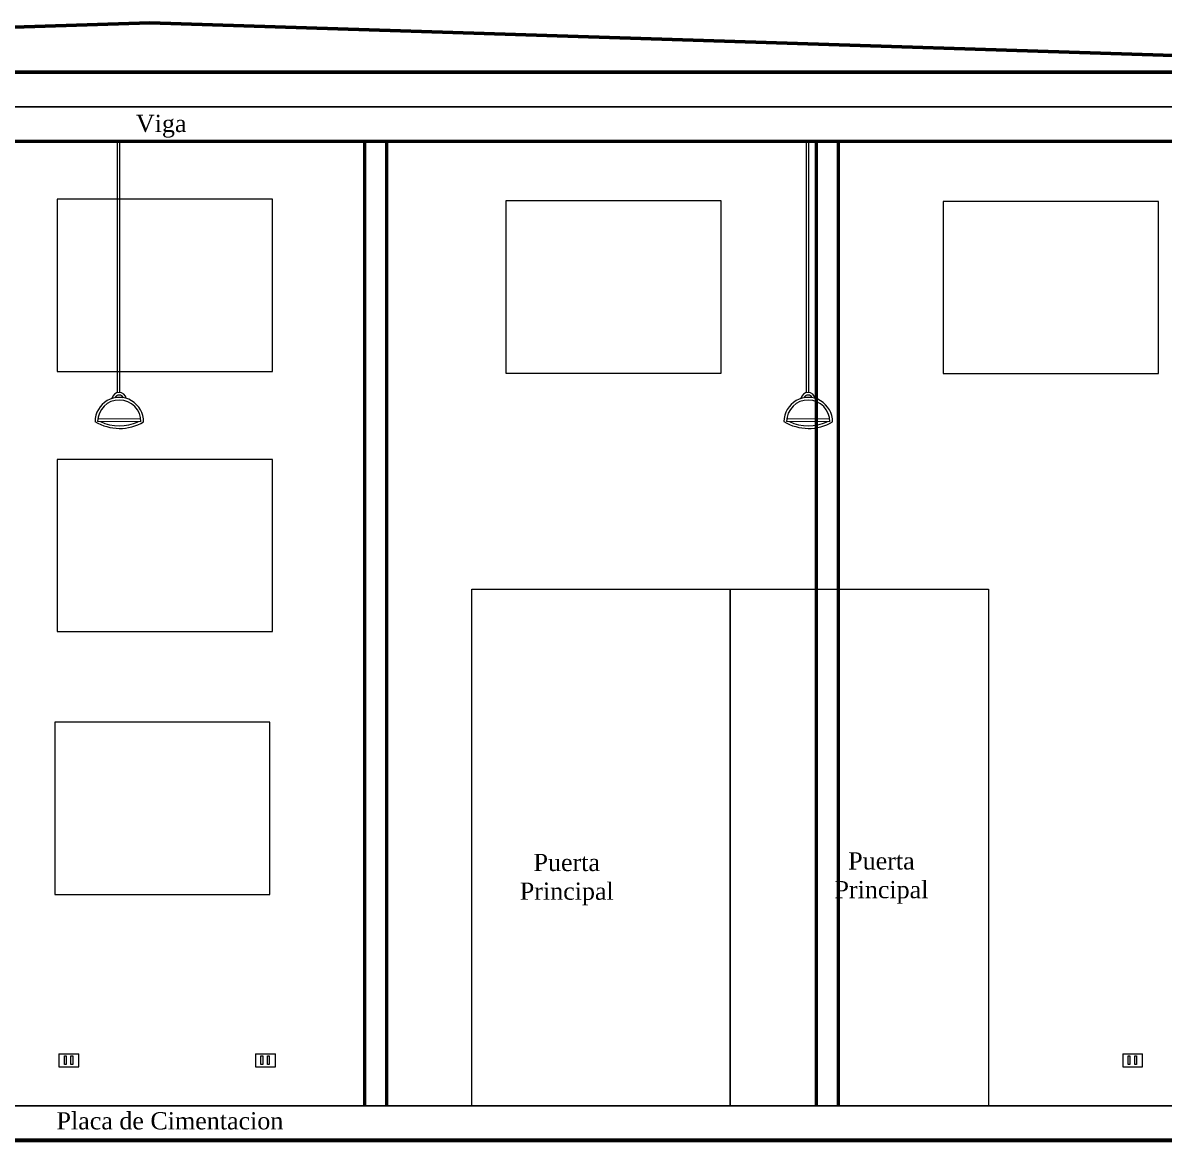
# Model space of a CAD drawing. Header units: metres. Extents: x 29 to 562, y -33 to 369.
# Drawn here: x 465.55 to 478.8, y 108.94 to 121.91 of the extents above; entities that cross this region are included whole.
import ezdxf

# ---------------------------------------------------------------- set-up
doc = ezdxf.new("R2010")
doc.units = ezdxf.units.M
doc.header["$LTSCALE"] = 2
for name, color, linetype, lineweight in [('A-DOOR', 251, 'Continuous', 18), ('A-GLAZ', 2, 'Continuous', 18), ('A-ROOF', 226, 'Continuous', 53), ('E-AIR', 160, 'Continuous', 5), ('j pisos', 251, 'Continuous', 9), ('S-BEAM', 1, 'Continuous', 50), ('S-COLS', 1, 'Continuous', 50), ('S-WALL', 7, 'Continuous', 60)]:
    doc.layers.add(name, color=color, linetype=linetype, lineweight=lineweight)
doc.layers.add('S-DECK', color=7, linetype='Continuous')
doc.layers.add('S-FNDN', color=7, linetype='Continuous')
doc.styles.get("Standard").update_dxf_attribs({"font": 'arial.ttf'})

msp = doc.modelspace()

# ---------------------------------------------------------------- linework, layer by layer
at = {"layer": 'A-DOOR'}
for p, q in [((470.763, 109.336), (470.763, 115.336)), ((470.763, 115.336), (473.763, 115.336)), ((473.763, 109.336), (473.763, 115.336)), ((473.763, 115.336), (476.763, 115.336)), ((473.763, 115.336), (473.763, 109.336)), ((476.763, 115.336), (476.763, 109.336)), ((476.763, 109.336), (473.763, 109.336))]:
    msp.add_line(p, q, dxfattribs=at)
at = {"layer": 'A-GLAZ'}
for p, q in [((468.448, 119.864), (465.948, 119.864)), ((465.948, 119.864), (465.948, 117.864)), ((468.448, 117.864), (468.448, 119.864)), ((473.656, 119.842), (471.156, 119.842)), ((471.156, 119.842), (471.156, 117.842)), ((473.656, 117.842), (473.656, 119.842)), ((478.737, 119.838), (476.237, 119.838)), ((476.237, 119.838), (476.237, 117.838)), ((478.737, 117.838), (478.737, 119.838)), ((465.948, 117.864), (468.448, 117.864)), ((471.156, 117.842), (473.656, 117.842)), ((476.237, 117.838), (478.737, 117.838)), ((468.448, 116.842), (465.948, 116.842)), ((465.948, 116.842), (465.948, 114.842)), ((468.448, 114.842), (468.448, 116.842)), ((465.948, 114.842), (468.448, 114.842)), ((468.419, 113.79), (465.919, 113.79)), ((465.919, 113.79), (465.919, 111.79)), ((468.419, 111.79), (468.419, 113.79)), ((465.919, 111.79), (468.419, 111.79))]:
    msp.add_line(p, q, dxfattribs=at)
at = {"layer": 'A-ROOF'}
for p, q in [((467.025, 121.911), (448.925, 121.338)), ((467.025, 121.911), (485.125, 121.336)), ((448.925, 121.338), (485.125, 121.336))]:
    msp.add_line(p, q, dxfattribs=at)
at = {"layer": 'E-AIR'}
for p, q in [((466.649, 117.614), (466.649, 120.536)), ((466.676, 117.615), (466.676, 120.536)), ((474.649, 117.614), (474.649, 120.536)), ((474.676, 117.615), (474.676, 120.536)), ((465.968, 109.937), (466.199, 109.937)), ((465.968, 109.937), (465.968, 109.787)), ((466.199, 109.787), (466.199, 109.937)), ((468.251, 109.937), (468.482, 109.937)), ((468.251, 109.937), (468.251, 109.787)), ((468.482, 109.787), (468.482, 109.937)), ((478.321, 109.937), (478.552, 109.937)), ((478.321, 109.937), (478.321, 109.787)), ((478.552, 109.787), (478.552, 109.937)), ((465.968, 109.787), (466.199, 109.787)), ((468.251, 109.787), (468.482, 109.787)), ((478.321, 109.787), (478.552, 109.787))]:
    msp.add_line(p, q, dxfattribs=at)
for points in [[(466.031, 109.914), (466.051, 109.914), (466.051, 109.814), (466.031, 109.814)], [(466.108, 109.914), (466.128, 109.914), (466.128, 109.814), (466.108, 109.814)], [(468.314, 109.914), (468.334, 109.914), (468.334, 109.814), (468.314, 109.814)], [(468.391, 109.914), (468.411, 109.914), (468.411, 109.814), (468.391, 109.814)], [(478.384, 109.914), (478.404, 109.914), (478.404, 109.814), (478.384, 109.814)], [(478.461, 109.914), (478.481, 109.914), (478.481, 109.814), (478.461, 109.814)]]:
    msp.add_lwpolyline(points, close=True, dxfattribs=at)
at = {"layer": 'j pisos', "color": 5}
for p, q in [((466.919, 117.307), (466.418, 117.311)), ((474.919, 117.307), (474.418, 117.311)), ((466.921, 117.277), (466.416, 117.281)), ((474.921, 117.277), (474.416, 117.281))]:
    msp.add_line(p, q, dxfattribs=at)
for centre, radius, start, end in [((466.669, 117.279), 0.282, 359.5052, 179.664), ((466.667, 117.534), 0.0843, 10.4964, 170.0407), ((466.667, 117.534), 0.0543, 25.4703, 155.0668), ((474.669, 117.279), 0.282, 359.5052, 179.664), ((474.667, 117.534), 0.0843, 10.4964, 170.0407), ((474.667, 117.534), 0.0543, 25.4703, 155.0668), ((466.669, 117.279), 0.252, 359.5846, 179.5846), ((474.669, 117.279), 0.252, 359.5846, 179.5846), ((466.672, 117.751), 0.55, 238.7162, 300.4531), ((466.672, 117.751), 0.55, 238.7162, 300.4531), ((466.672, 117.751), 0.52, 244.692, 294.4772), ((466.672, 117.751), 0.52, 244.692, 294.4772), ((474.672, 117.751), 0.55, 238.7162, 300.4531), ((474.672, 117.751), 0.55, 238.7162, 300.4531), ((474.672, 117.751), 0.52, 244.692, 294.4772), ((474.672, 117.751), 0.52, 244.692, 294.4772)]:
    msp.add_arc(centre, radius, start, end, dxfattribs=at)
at = {"layer": 'S-BEAM'}
msp.add_line((448.675, 120.536), (485.375, 120.536), dxfattribs=at)
at = {"layer": 'S-COLS'}
for p, q in [((469.522, 109.336), (469.522, 120.536)), ((469.772, 120.536), (469.772, 109.336)), ((474.765, 109.336), (474.765, 120.536)), ((475.015, 120.536), (475.015, 109.336))]:
    msp.add_line(p, q, dxfattribs=at)
at = {"layer": 'S-DECK'}
msp.add_line((448.525, 120.936), (485.525, 120.936), dxfattribs=at)
at = {"layer": 'S-FNDN'}
msp.add_line((448.675, 109.336), (485.525, 109.336), dxfattribs=at)
at = {"layer": 'S-WALL'}
msp.add_line((448.525, 108.936), (485.525, 108.936), dxfattribs=at)

# ---------------------------------------------------------------- texts
at = {"char_height": 0.2, "attachment_point": 1}
for s, insert, width in [('{\\fTimes New Roman|b0|i0|c0|p18;Viga}', (466.862, 120.843), 2.49427), ('{\\fTimes New Roman|b0|i0|c0|p18;Placa de Cimentacion}', (465.94, 109.261), 3.03204)]:
    msp.add_mtext(s, dxfattribs=dict(at, insert=insert, width=width))
at = {"char_height": 0.2, "attachment_point": 2}
for s, insert in [('{\\fTimes New Roman|b0|i0|c0|p18;Puerta^JPrincipal}', (471.865, 112.261)), ('{\\fTimes New Roman|b0|i0|c0|p18;Puerta ^JPrincipal}', (475.519, 112.279))]:
    msp.add_mtext_dynamic_manual_height_columns(s, width=13.41015, gutter_width=12.5, heights=[0], dxfattribs=dict(at, insert=insert))

doc.saveas('drawing.dxf')
